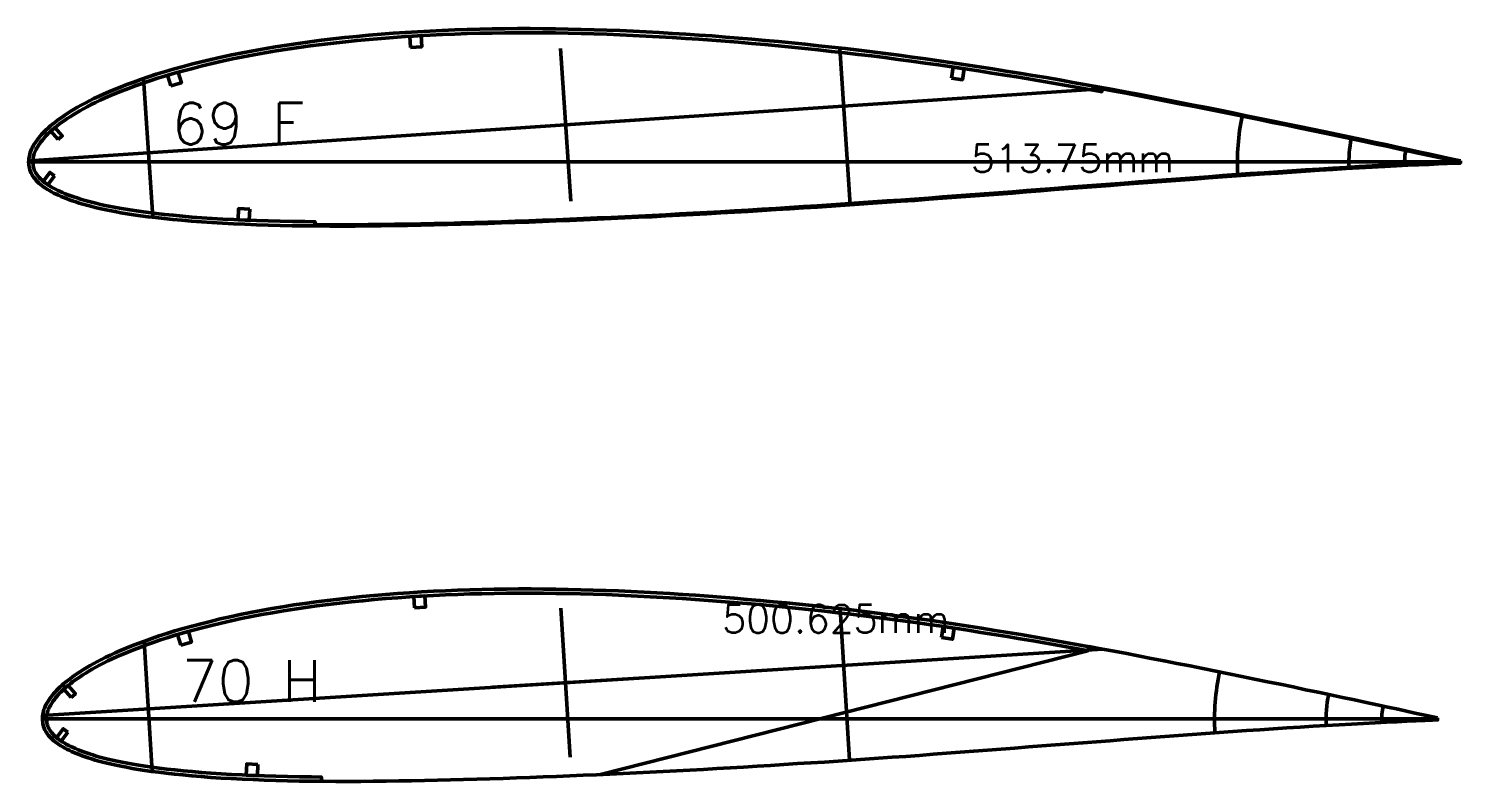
# Model space of a CAD drawing. Header units: metres. Extents: x -405 to 675, y -15418 to 133.
# Drawn here: x -193 to 321, y -13822 to -13552 of the extents above; entities that cross this region are included whole.
import ezdxf
from ezdxf.enums import TextEntityAlignment as Align

# ---------------------------------------------------------------- set-up
doc = ezdxf.new("R2010")
doc.units = ezdxf.units.M
for name, color, linetype, lineweight in [('FoilLayer', 7, 'Continuous', 50), ('RefFoilLayer', 7, 'Continuous', 50), ('StringerLayer', 7, 'Continuous', 50), ('SubLayer', 7, 'Continuous', 50), ('TextLayer', 7, 'Continuous', 50)]:
    doc.layers.add(name, color=color, linetype=linetype, lineweight=lineweight)
doc.styles.add('MSゴシック', font='romans')

msp = doc.modelspace()

# ---------------------------------------------------------------- linework, layer by layer
at = {"layer": 'FoilLayer'}
msp.add_line((187.47, -13775.5), (12.52, -13819.96), dxfattribs=at)
for points in [[(321, -13600.05), (319.23, -13599.67), (316.39, -13599.05), (313.32, -13598.38), (310.02, -13597.65), (306.49, -13596.9), (302.75, -13596.09), (298.81, -13595.23), (294.7, -13594.34), (290.45, -13593.43), (286.07, -13592.51), (281.6, -13591.59), (277.05, -13590.63), (272.44, -13589.65), (267.8, -13588.67), (263.11, -13587.68), (258.4, -13586.72), (253.67, -13585.77), (248.92, -13584.8), (244.17, -13583.81), (239.41, -13582.83), (234.64, -13581.86), (229.87, -13580.92), (225.08, -13580), (220.29, -13579.07), (215.51, -13578.11), (210.73, -13577.16), (205.95, -13576.23), (201.16, -13575.32), (196.36, -13574.45), (192.58, -13573.78), (192.4, -13574.81), (191.37, -13574.63), (186.57, -13573.77), (181.77, -13572.9), (176.98, -13572.04), (172.19, -13571.2), (167.4, -13570.38), (162.6, -13569.6), (157.79, -13568.84), (152.98, -13568.07), (148.19, -13567.3), (143.39, -13566.56), (138.6, -13565.83), (133.8, -13565.15), (128.99, -13564.48), (124.19, -13563.82), (119.39, -13563.16), (114.6, -13562.53), (109.81, -13561.92), (105.02, -13561.35), (100.23, -13560.8), (95.43, -13560.27), (90.64, -13559.74), (85.86, -13559.23), (81.09, -13558.74), (76.31, -13558.28), (71.54, -13557.84), (66.77, -13557.43), (62, -13557.02), (57.24, -13556.63), (52.49, -13556.26), (47.75, -13555.92), (43.01, -13555.61), (38.28, -13555.32), (33.56, -13555.04), (28.85, -13554.78), (24.15, -13554.55), (19.47, -13554.34), (14.81, -13554.15), (10.17, -13554), (5.56, -13553.87), (0.97, -13553.76), (-3.61, -13553.68), (-8.17, -13553.63), (-12.71, -13553.61), (-17.25, -13553.62), (-21.77, -13553.65), (-26.28, -13553.71), (-30.77, -13553.8), (-35.24, -13553.92), (-39.7, -13554.07), (-44.15, -13554.25), (-48.57, -13554.46), (-52.98, -13554.71), (-57.37, -13554.98), (-61.74, -13555.29), (-66.08, -13555.62), (-70.41, -13555.99), (-74.71, -13556.38), (-78.97, -13556.82), (-83.21, -13557.3), (-87.42, -13557.8), (-91.59, -13558.32), (-95.72, -13558.88), (-99.81, -13559.49), (-103.85, -13560.14), (-107.85, -13560.82), (-111.79, -13561.52), (-115.66, -13562.23), (-119.46, -13562.99), (-123.17, -13563.79), (-126.8, -13564.63), (-130.35, -13565.5), (-133.79, -13566.38), (-137.13, -13567.25), (-140.35, -13568.13), (-143.43, -13569.02), (-146.38, -13569.93), (-149.2, -13570.85), (-151.88, -13571.77), (-154.42, -13572.69), (-156.83, -13573.59), (-159.11, -13574.48), (-161.26, -13575.34), (-163.27, -13576.18), (-165.17, -13576.99), (-166.94, -13577.8), (-168.61, -13578.6), (-170.17, -13579.38), (-171.64, -13580.15), (-173.02, -13580.91), (-174.32, -13581.64), (-175.54, -13582.37), (-176.7, -13583.07), (-177.78, -13583.76), (-178.81, -13584.43), (-179.78, -13585.08), (-180.69, -13585.72), (-181.55, -13586.35), (-182.36, -13586.98), (-183.13, -13587.58), (-183.85, -13588.19), (-184.52, -13588.77), (-185.16, -13589.37), (-185.77, -13589.95), (-186.33, -13590.53), (-186.86, -13591.1), (-187.36, -13591.67), (-187.82, -13592.23), (-188.25, -13592.78), (-188.65, -13593.34), (-189.02, -13593.88), (-189.37, -13594.42), (-189.69, -13594.97), (-189.98, -13595.51), (-190.24, -13596.03), (-190.47, -13596.52), (-190.65, -13596.99), (-190.8, -13597.48), (-190.91, -13597.99), (-191, -13598.52), (-191.08, -13599.07), (-191.13, -13599.5), (-191.16, -13600), (-191.11, -13600.39), (-191.06, -13600.91), (-190.99, -13601.4), (-190.91, -13601.88), (-190.8, -13602.34), (-190.65, -13602.8), (-190.45, -13603.27), (-190.22, -13603.72), (-189.93, -13604.18), (-189.6, -13604.64), (-189.23, -13605.11), (-188.83, -13605.56), (-188.41, -13606.01), (-187.95, -13606.46), (-187.45, -13606.9), (-186.92, -13607.33), (-186.36, -13607.76), (-185.76, -13608.17), (-185.11, -13608.58), (-184.44, -13608.99), (-183.72, -13609.4), (-182.96, -13609.8), (-182.16, -13610.19), (-181.33, -13610.59), (-180.45, -13610.99), (-179.53, -13611.38), (-178.55, -13611.77), (-177.52, -13612.15), (-176.43, -13612.54), (-175.28, -13612.92), (-174.07, -13613.31), (-172.79, -13613.7), (-171.44, -13614.08), (-170.01, -13614.47), (-168.49, -13614.85), (-166.87, -13615.22), (-165.15, -13615.59), (-163.31, -13615.97), (-161.37, -13616.35), (-159.31, -13616.73), (-157.11, -13617.1), (-154.77, -13617.47), (-152.28, -13617.83), (-149.65, -13618.17), (-146.85, -13618.5), (-143.88, -13618.81), (-140.76, -13619.13), (-137.49, -13619.45), (-134.08, -13619.76), (-130.52, -13620.03), (-126.83, -13620.27), (-123.01, -13620.48), (-119.06, -13620.67), (-115.01, -13620.85), (-110.88, -13621.04), (-106.67, -13621.19), (-102.38, -13621.3), (-98.02, -13621.38), (-93.6, -13621.42), (-89.89, -13621.45), (-89.9, -13622.5), (-89.13, -13622.51), (-84.6, -13622.55), (-80.04, -13622.56), (-75.43, -13622.55), (-70.79, -13622.51), (-66.12, -13622.45), (-61.41, -13622.39), (-56.68, -13622.32), (-51.93, -13622.25), (-47.16, -13622.15), (-42.36, -13622.04), (-37.54, -13621.9), (-32.7, -13621.76), (-27.85, -13621.6), (-22.98, -13621.45), (-18.1, -13621.28), (-13.2, -13621.11), (-8.3, -13620.93), (-3.38, -13620.73), (1.55, -13620.53), (6.48, -13620.32), (11.4, -13620.1), (16.32, -13619.88), (21.24, -13619.65), (26.14, -13619.42), (31.05, -13619.19), (35.96, -13618.94), (40.87, -13618.67), (45.8, -13618.4), (50.73, -13618.12), (55.66, -13617.85), (60.6, -13617.58), (65.54, -13617.3), (70.49, -13616.99), (75.45, -13616.67), (80.41, -13616.35), (85.38, -13616.04), (90.35, -13615.74), (95.33, -13615.43), (100.3, -13615.08), (105.29, -13614.71), (110.28, -13614.35), (115.27, -13614), (120.27, -13613.67), (125.27, -13613.33), (130.27, -13612.96), (135.28, -13612.56), (140.29, -13612.17), (145.3, -13611.79), (150.31, -13611.43), (155.33, -13611.07), (160.35, -13610.69), (165.37, -13610.28), (170.39, -13609.87), (175.41, -13609.48), (180.44, -13609.1), (185.46, -13608.73), (190.49, -13608.36), (195.51, -13607.97), (200.54, -13607.56), (205.57, -13607.17), (210.59, -13606.79), (215.62, -13606.41), (220.65, -13606.05), (225.67, -13605.68), (230.69, -13605.29), (235.7, -13604.9), (240.71, -13604.53), (245.72, -13604.18), (250.71, -13603.85), (255.69, -13603.51), (260.65, -13603.18), (265.58, -13602.85), (270.47, -13602.54), (275.32, -13602.23), (280.11, -13601.94), (284.81, -13601.68), (289.41, -13601.43), (293.87, -13601.19), (298.17, -13600.95), (302.28, -13600.75), (306.17, -13600.57), (309.82, -13600.4), (313.23, -13600.25), (316.38, -13600.12), (319.28, -13600.01), (321.08, -13599.95)], [(312.89, -13799.62), (311.17, -13799.25), (308.4, -13798.65), (305.41, -13797.99), (302.19, -13797.29), (298.75, -13796.55), (295.11, -13795.76), (291.27, -13794.92), (287.27, -13794.05), (283.12, -13793.16), (278.85, -13792.27), (274.49, -13791.37), (270.06, -13790.44), (265.57, -13789.49), (261.04, -13788.53), (256.48, -13787.57), (251.89, -13786.63), (247.28, -13785.7), (242.65, -13784.76), (238.02, -13783.8), (233.38, -13782.84), (228.74, -13781.9), (224.08, -13780.98), (219.41, -13780.08), (214.75, -13779.17), (210.09, -13778.24), (205.43, -13777.31), (200.77, -13776.4), (196.1, -13775.52), (191.42, -13774.67), (187.73, -13774.02), (187.47, -13775.5), (186.47, -13775.32), (181.79, -13774.48), (177.12, -13773.63), (172.45, -13772.79), (167.79, -13771.97), (163.12, -13771.18), (158.44, -13770.42), (153.75, -13769.67), (149.07, -13768.93), (144.4, -13768.18), (139.72, -13767.45), (135.05, -13766.74), (130.37, -13766.08), (125.69, -13765.42), (121.01, -13764.78), (116.34, -13764.14), (111.67, -13763.52), (107, -13762.93), (102.33, -13762.37), (97.66, -13761.84), (92.99, -13761.32), (88.32, -13760.81), (83.67, -13760.3), (79.01, -13759.83), (74.36, -13759.38), (69.71, -13758.96), (65.06, -13758.55), (60.41, -13758.16), (55.78, -13757.78), (51.15, -13757.42), (46.53, -13757.08), (41.91, -13756.78), (37.3, -13756.5), (32.7, -13756.23), (28.11, -13755.98), (23.53, -13755.75), (18.97, -13755.54), (14.43, -13755.36), (9.91, -13755.21), (5.42, -13755.08), (0.94, -13754.98), (-3.52, -13754.9), (-7.96, -13754.85), (-12.39, -13754.83), (-16.81, -13754.84), (-21.21, -13754.88), (-25.6, -13754.93), (-29.98, -13755.02), (-34.34, -13755.13), (-38.69, -13755.28), (-43.02, -13755.46), (-47.33, -13755.67), (-51.63, -13755.9), (-55.9, -13756.17), (-60.16, -13756.47), (-64.39, -13756.79), (-68.61, -13757.15), (-72.79, -13757.54), (-76.95, -13757.96), (-81.08, -13758.43), (-85.18, -13758.91), (-89.25, -13759.43), (-93.27, -13759.97), (-97.25, -13760.56), (-101.19, -13761.2), (-105.09, -13761.86), (-108.93, -13762.54), (-112.7, -13763.24), (-116.4, -13763.97), (-120.02, -13764.75), (-123.56, -13765.57), (-127.01, -13766.41), (-130.37, -13767.27), (-133.62, -13768.13), (-136.75, -13768.98), (-139.76, -13769.85), (-142.63, -13770.73), (-145.38, -13771.63), (-147.99, -13772.53), (-150.46, -13773.42), (-152.81, -13774.3), (-155.03, -13775.16), (-157.12, -13776), (-159.09, -13776.82), (-160.93, -13777.62), (-162.66, -13778.4), (-164.28, -13779.18), (-165.8, -13779.94), (-167.24, -13780.69), (-168.58, -13781.43), (-169.84, -13782.15), (-171.04, -13782.85), (-172.16, -13783.54), (-173.22, -13784.2), (-174.22, -13784.86), (-175.16, -13785.49), (-176.05, -13786.12), (-176.89, -13786.73), (-177.68, -13787.34), (-178.42, -13787.93), (-179.13, -13788.52), (-179.78, -13789.09), (-180.41, -13789.67), (-180.99, -13790.24), (-181.54, -13790.8), (-182.06, -13791.35), (-182.54, -13791.91), (-182.99, -13792.45), (-183.41, -13792.99), (-183.8, -13793.53), (-184.16, -13794.06), (-184.5, -13794.59), (-184.81, -13795.11), (-185.09, -13795.64), (-185.35, -13796.14), (-185.57, -13796.62), (-185.75, -13797.08), (-185.89, -13797.55), (-186, -13798.05), (-186.09, -13798.56), (-186.16, -13799.09), (-186.21, -13799.51), (-186.23, -13800), (-186.19, -13800.38), (-186.14, -13800.88), (-186.08, -13801.36), (-186, -13801.82), (-185.89, -13802.27), (-185.74, -13802.71), (-185.55, -13803.16), (-185.33, -13803.6), (-185.05, -13804.05), (-184.73, -13804.5), (-184.37, -13804.95), (-183.98, -13805.4), (-183.57, -13805.83), (-183.12, -13806.27), (-182.64, -13806.69), (-182.12, -13807.11), (-181.58, -13807.53), (-180.99, -13807.93), (-180.37, -13808.33), (-179.71, -13808.73), (-179.01, -13809.12), (-178.27, -13809.51), (-177.49, -13809.9), (-176.68, -13810.29), (-175.83, -13810.67), (-174.93, -13811.05), (-173.98, -13811.43), (-172.97, -13811.8), (-171.91, -13812.18), (-170.79, -13812.56), (-169.61, -13812.93), (-168.37, -13813.31), (-167.05, -13813.69), (-165.65, -13814.06), (-164.18, -13814.43), (-162.6, -13814.79), (-160.92, -13815.16), (-159.13, -13815.52), (-157.24, -13815.9), (-155.23, -13816.26), (-153.09, -13816.63), (-150.81, -13816.99), (-148.39, -13817.34), (-145.82, -13817.67), (-143.09, -13817.99), (-140.2, -13818.29), (-137.16, -13818.6), (-133.98, -13818.92), (-130.65, -13819.21), (-127.19, -13819.48), (-123.59, -13819.71), (-119.86, -13819.92), (-116.02, -13820.1), (-112.07, -13820.28), (-108.05, -13820.46), (-103.94, -13820.61), (-99.76, -13820.72), (-95.52, -13820.79), (-91.21, -13820.84), (-87.6, -13820.87), (-87.61, -13822.37), (-86.85, -13822.37), (-82.44, -13822.41), (-77.99, -13822.43), (-73.5, -13822.41), (-68.98, -13822.37), (-64.42, -13822.32), (-59.84, -13822.25), (-55.23, -13822.19), (-50.6, -13822.12), (-45.94, -13822.02), (-41.26, -13821.91), (-36.57, -13821.78), (-31.85, -13821.64), (-27.13, -13821.49), (-22.38, -13821.34), (-17.62, -13821.18), (-12.85, -13821.01), (-8.07, -13820.83), (-3.27, -13820.64), (1.53, -13820.45), (6.33, -13820.24), (11.13, -13820.03), (15.93, -13819.81), (20.72, -13819.59), (25.5, -13819.37), (30.28, -13819.14), (35.06, -13818.89), (39.85, -13818.63), (44.65, -13818.36), (49.45, -13818.1), (54.26, -13817.83), (59.08, -13817.57), (63.9, -13817.29), (68.72, -13816.99), (73.55, -13816.68), (78.38, -13816.37), (83.22, -13816.06), (88.07, -13815.77), (92.92, -13815.47), (97.77, -13815.13), (102.63, -13814.77), (107.49, -13814.42), (112.36, -13814.08), (117.23, -13813.75), (122.1, -13813.43), (126.98, -13813.07), (131.86, -13812.68), (136.74, -13812.3), (141.62, -13811.93), (146.51, -13811.57), (151.4, -13811.22), (156.29, -13810.85), (161.18, -13810.45), (166.07, -13810.06), (170.96, -13809.67), (175.86, -13809.3), (180.76, -13808.94), (185.66, -13808.59), (190.55, -13808.21), (195.45, -13807.81), (200.35, -13807.42), (205.25, -13807.05), (210.14, -13806.68), (215.04, -13806.33), (219.94, -13805.97), (224.83, -13805.59), (229.71, -13805.21), (234.59, -13804.86), (239.47, -13804.51), (244.33, -13804.19), (249.18, -13803.86), (254.02, -13803.53), (258.82, -13803.21), (263.59, -13802.91), (268.32, -13802.61), (272.98, -13802.33), (277.56, -13802.08), (282.04, -13801.83), (286.39, -13801.59), (290.58, -13801.37), (294.58, -13801.17), (298.37, -13800.99), (301.93, -13800.83), (305.24, -13800.68), (308.31, -13800.55), (311.14, -13800.45), (312.89, -13800.38)]]:
    msp.add_lwpolyline(points, close=True, dxfattribs=at)
at = {"layer": 'RefFoilLayer'}
for points in [[(321.09, -13599.61), (319.32, -13599.23), (316.48, -13598.61), (313.42, -13597.94), (310.12, -13597.21), (306.59, -13596.46), (302.84, -13595.65), (298.91, -13594.79), (294.8, -13593.9), (290.54, -13592.98), (286.16, -13592.07), (281.69, -13591.15), (277.14, -13590.19), (272.54, -13589.21), (267.89, -13588.23), (263.2, -13587.24), (258.49, -13586.28), (253.76, -13585.33), (249.01, -13584.36), (244.26, -13583.37), (239.5, -13582.39), (234.73, -13581.42), (229.95, -13580.48), (225.17, -13579.56), (220.38, -13578.63), (215.6, -13577.67), (210.82, -13576.72), (206.03, -13575.78), (201.24, -13574.88), (196.44, -13574.01), (191.64, -13573.16), (186.84, -13572.3), (182.04, -13571.43), (177.24, -13570.56), (172.44, -13569.72), (167.64, -13568.9), (162.83, -13568.12), (158.03, -13567.36), (153.22, -13566.59), (148.42, -13565.82), (143.62, -13565.07), (138.81, -13564.35), (134, -13563.66), (129.2, -13562.99), (124.39, -13562.33), (119.59, -13561.68), (114.79, -13561.04), (109.99, -13560.43), (105.19, -13559.86), (100.39, -13559.31), (95.6, -13558.78), (90.8, -13558.25), (86.02, -13557.73), (81.23, -13557.24), (76.45, -13556.78), (71.67, -13556.35), (66.89, -13555.93), (62.12, -13555.53), (57.36, -13555.13), (52.6, -13554.76), (47.85, -13554.42), (43.11, -13554.11), (38.37, -13553.82), (33.64, -13553.54), (28.92, -13553.28), (24.21, -13553.05), (19.53, -13552.84), (14.86, -13552.65), (10.22, -13552.5), (5.6, -13552.37), (0.99, -13552.26), (-3.59, -13552.18), (-8.16, -13552.13), (-12.72, -13552.11), (-17.26, -13552.12), (-21.79, -13552.15), (-26.31, -13552.21), (-30.81, -13552.3), (-35.29, -13552.42), (-39.76, -13552.57), (-44.22, -13552.75), (-48.66, -13552.97), (-53.08, -13553.21), (-57.48, -13553.49), (-61.86, -13553.79), (-66.21, -13554.12), (-70.55, -13554.5), (-74.86, -13554.89), (-79.14, -13555.33), (-83.39, -13555.81), (-87.61, -13556.31), (-91.8, -13556.84), (-95.94, -13557.4), (-100.05, -13558.01), (-104.1, -13558.66), (-108.11, -13559.35), (-112.06, -13560.05), (-115.95, -13560.76), (-119.77, -13561.52), (-123.51, -13562.32), (-127.16, -13563.17), (-130.72, -13564.04), (-134.18, -13564.93), (-137.53, -13565.81), (-140.76, -13566.69), (-143.87, -13567.58), (-146.85, -13568.5), (-149.69, -13569.43), (-152.39, -13570.36), (-154.95, -13571.29), (-157.37, -13572.2), (-159.67, -13573.09), (-161.83, -13573.95), (-163.87, -13574.8), (-165.79, -13575.63), (-167.59, -13576.45), (-169.28, -13577.26), (-170.87, -13578.06), (-172.36, -13578.84), (-173.76, -13579.6), (-175.08, -13580.35), (-176.32, -13581.09), (-177.49, -13581.8), (-178.6, -13582.5), (-179.65, -13583.18), (-180.64, -13583.85), (-181.58, -13584.51), (-182.46, -13585.16), (-183.3, -13585.8), (-184.09, -13586.43), (-184.84, -13587.06), (-185.54, -13587.68), (-186.21, -13588.29), (-186.84, -13588.9), (-187.43, -13589.51), (-187.99, -13590.11), (-188.51, -13590.71), (-189.01, -13591.31), (-189.47, -13591.9), (-189.89, -13592.49), (-190.29, -13593.08), (-190.66, -13593.66), (-191, -13594.25), (-191.32, -13594.83), (-191.61, -13595.41), (-191.87, -13595.99), (-192.09, -13596.57), (-192.26, -13597.16), (-192.39, -13597.74), (-192.49, -13598.31), (-192.57, -13598.89), (-192.63, -13599.44), (-192.66, -13600), (-192.6, -13600.55), (-192.54, -13601.1), (-192.47, -13601.67), (-192.36, -13602.24), (-192.22, -13602.82), (-192.03, -13603.4), (-191.78, -13603.96), (-191.49, -13604.52), (-191.15, -13605.05), (-190.77, -13605.58), (-190.36, -13606.09), (-189.92, -13606.6), (-189.45, -13607.1), (-188.94, -13607.58), (-188.4, -13608.06), (-187.82, -13608.53), (-187.21, -13608.99), (-186.57, -13609.44), (-185.89, -13609.87), (-185.17, -13610.3), (-184.42, -13610.72), (-183.63, -13611.14), (-182.81, -13611.55), (-181.94, -13611.96), (-181.03, -13612.37), (-180.08, -13612.77), (-179.08, -13613.17), (-178.02, -13613.57), (-176.91, -13613.96), (-175.74, -13614.35), (-174.5, -13614.74), (-173.2, -13615.14), (-171.83, -13615.53), (-170.37, -13615.92), (-168.83, -13616.31), (-167.19, -13616.69), (-165.45, -13617.06), (-163.6, -13617.44), (-161.64, -13617.83), (-159.56, -13618.21), (-157.34, -13618.58), (-154.98, -13618.96), (-152.48, -13619.32), (-149.82, -13619.66), (-147.01, -13619.99), (-144.03, -13620.3), (-140.91, -13620.62), (-137.63, -13620.95), (-134.2, -13621.25), (-130.62, -13621.52), (-126.91, -13621.77), (-123.08, -13621.98), (-119.13, -13622.17), (-115.08, -13622.35), (-110.93, -13622.54), (-106.71, -13622.69), (-102.41, -13622.8), (-98.04, -13622.88), (-93.61, -13622.92), (-89.13, -13622.96), (-84.6, -13623), (-80.04, -13623.01), (-75.43, -13623), (-70.79, -13622.96), (-66.11, -13622.9), (-61.41, -13622.84), (-56.68, -13622.77), (-51.92, -13622.7), (-47.14, -13622.6), (-42.35, -13622.49), (-37.53, -13622.35), (-32.69, -13622.21), (-27.84, -13622.05), (-22.97, -13621.9), (-18.08, -13621.73), (-13.19, -13621.56), (-8.28, -13621.38), (-3.36, -13621.18), (1.57, -13620.98), (6.5, -13620.77), (11.42, -13620.55), (16.35, -13620.33), (21.26, -13620.1), (26.17, -13619.87), (31.07, -13619.64), (35.98, -13619.39), (40.9, -13619.12), (45.82, -13618.85), (50.75, -13618.57), (55.69, -13618.3), (60.63, -13618.03), (65.57, -13617.75), (70.52, -13617.44), (75.48, -13617.12), (80.44, -13616.79), (85.41, -13616.48), (90.38, -13616.18), (95.36, -13615.87), (100.34, -13615.53), (105.32, -13615.16), (110.31, -13614.8), (115.3, -13614.45), (120.3, -13614.12), (125.3, -13613.78), (130.31, -13613.41), (135.31, -13613.01), (140.32, -13612.62), (145.33, -13612.24), (150.35, -13611.88), (155.37, -13611.52), (160.38, -13611.14), (165.4, -13610.73), (170.42, -13610.32), (175.44, -13609.93), (180.47, -13609.54), (185.5, -13609.18), (190.52, -13608.81), (195.55, -13608.42), (200.57, -13608.01), (205.6, -13607.62), (210.63, -13607.23), (215.65, -13606.86), (220.68, -13606.5), (225.7, -13606.13), (230.72, -13605.73), (235.73, -13605.35), (240.74, -13604.98), (245.75, -13604.63), (250.74, -13604.3), (255.72, -13603.96), (260.67, -13603.63), (265.61, -13603.3), (270.5, -13602.98), (275.35, -13602.68), (280.14, -13602.39), (284.84, -13602.13), (289.43, -13601.88), (293.9, -13601.64), (298.2, -13601.4), (302.3, -13601.2), (306.19, -13601.02), (309.84, -13600.85), (313.24, -13600.7), (316.39, -13600.57), (319.29, -13600.46), (321.09, -13600.39)], [(312.89, -13799.62), (311.17, -13799.25), (308.4, -13798.65), (305.41, -13797.99), (302.19, -13797.29), (298.75, -13796.55), (295.11, -13795.76), (291.27, -13794.92), (287.27, -13794.05), (283.12, -13793.16), (278.85, -13792.27), (274.49, -13791.37), (270.06, -13790.44), (265.57, -13789.49), (261.04, -13788.53), (256.48, -13787.57), (251.89, -13786.63), (247.28, -13785.7), (242.65, -13784.76), (238.02, -13783.8), (233.38, -13782.84), (228.74, -13781.9), (224.08, -13780.98), (219.41, -13780.08), (214.75, -13779.17), (210.09, -13778.24), (205.43, -13777.31), (200.77, -13776.4), (196.1, -13775.52), (191.42, -13774.67), (186.74, -13773.84), (182.06, -13773), (177.39, -13772.16), (172.71, -13771.31), (168.04, -13770.49), (163.36, -13769.7), (158.67, -13768.94), (153.99, -13768.19), (149.31, -13767.44), (144.63, -13766.69), (139.95, -13765.96), (135.27, -13765.26), (130.58, -13764.59), (125.9, -13763.94), (121.22, -13763.29), (116.54, -13762.66), (111.86, -13762.03), (107.18, -13761.44), (102.5, -13760.88), (97.83, -13760.35), (93.15, -13759.83), (88.48, -13759.32), (83.82, -13758.81), (79.16, -13758.33), (74.49, -13757.89), (69.84, -13757.46), (65.18, -13757.06), (60.54, -13756.66), (55.89, -13756.28), (51.26, -13755.92), (46.63, -13755.59), (42.01, -13755.28), (37.39, -13755), (32.78, -13754.73), (28.18, -13754.48), (23.6, -13754.25), (19.03, -13754.04), (14.48, -13753.86), (9.96, -13753.71), (5.45, -13753.58), (0.97, -13753.48), (-3.5, -13753.4), (-7.95, -13753.35), (-12.39, -13753.33), (-16.82, -13753.34), (-21.23, -13753.38), (-25.63, -13753.43), (-30.02, -13753.52), (-34.39, -13753.63), (-38.75, -13753.78), (-43.09, -13753.96), (-47.41, -13754.17), (-51.72, -13754.4), (-56.01, -13754.67), (-60.27, -13754.97), (-64.52, -13755.3), (-68.74, -13755.66), (-72.94, -13756.04), (-77.12, -13756.47), (-81.26, -13756.94), (-85.37, -13757.43), (-89.45, -13757.94), (-93.49, -13758.49), (-97.49, -13759.08), (-101.44, -13759.72), (-105.35, -13760.39), (-109.2, -13761.07), (-112.99, -13761.77), (-116.71, -13762.5), (-120.36, -13763.29), (-123.91, -13764.11), (-127.38, -13764.96), (-130.75, -13765.82), (-134.01, -13766.68), (-137.17, -13767.54), (-140.2, -13768.41), (-143.1, -13769.31), (-145.86, -13770.21), (-148.49, -13771.12), (-150.99, -13772.02), (-153.35, -13772.91), (-155.59, -13773.77), (-157.7, -13774.62), (-159.68, -13775.44), (-161.55, -13776.25), (-163.31, -13777.05), (-164.95, -13777.84), (-166.5, -13778.62), (-167.95, -13779.38), (-169.32, -13780.12), (-170.61, -13780.85), (-171.82, -13781.57), (-172.96, -13782.27), (-174.04, -13782.95), (-175.06, -13783.61), (-176.03, -13784.26), (-176.94, -13784.91), (-177.8, -13785.54), (-178.61, -13786.17), (-179.39, -13786.78), (-180.11, -13787.39), (-180.8, -13787.99), (-181.45, -13788.59), (-182.06, -13789.19), (-182.64, -13789.78), (-183.19, -13790.37), (-183.7, -13790.95), (-184.18, -13791.53), (-184.63, -13792.11), (-185.04, -13792.69), (-185.43, -13793.26), (-185.79, -13793.83), (-186.12, -13794.39), (-186.43, -13794.96), (-186.72, -13795.53), (-186.97, -13796.09), (-187.19, -13796.66), (-187.35, -13797.23), (-187.48, -13797.8), (-187.57, -13798.36), (-187.65, -13798.92), (-187.71, -13799.45), (-187.73, -13800), (-187.68, -13800.54), (-187.62, -13801.07), (-187.55, -13801.63), (-187.45, -13802.19), (-187.31, -13802.75), (-187.12, -13803.31), (-186.88, -13803.86), (-186.6, -13804.41), (-186.27, -13804.93), (-185.9, -13805.44), (-185.5, -13805.94), (-185.07, -13806.43), (-184.61, -13806.91), (-184.11, -13807.39), (-183.58, -13807.86), (-183.02, -13808.31), (-182.43, -13808.76), (-181.8, -13809.19), (-181.14, -13809.62), (-180.44, -13810.04), (-179.71, -13810.45), (-178.94, -13810.85), (-178.14, -13811.26), (-177.29, -13811.66), (-176.41, -13812.05), (-175.48, -13812.45), (-174.5, -13812.83), (-173.47, -13813.22), (-172.39, -13813.6), (-171.25, -13813.98), (-170.05, -13814.37), (-168.78, -13814.75), (-167.44, -13815.13), (-166.02, -13815.51), (-164.51, -13815.89), (-162.92, -13816.26), (-161.22, -13816.62), (-159.42, -13816.99), (-157.51, -13817.37), (-155.48, -13817.74), (-153.32, -13818.11), (-151.02, -13818.47), (-148.58, -13818.82), (-145.99, -13819.16), (-143.25, -13819.48), (-140.35, -13819.78), (-137.31, -13820.1), (-134.11, -13820.41), (-130.77, -13820.71), (-127.28, -13820.97), (-123.67, -13821.21), (-119.93, -13821.42), (-116.09, -13821.6), (-112.14, -13821.78), (-108.1, -13821.96), (-103.98, -13822.11), (-99.79, -13822.22), (-95.53, -13822.29), (-91.22, -13822.34), (-86.85, -13822.37), (-82.44, -13822.41), (-77.99, -13822.43), (-73.5, -13822.41), (-68.98, -13822.37), (-64.42, -13822.32), (-59.84, -13822.25), (-55.23, -13822.19), (-50.6, -13822.12), (-45.94, -13822.02), (-41.26, -13821.91), (-36.57, -13821.78), (-31.85, -13821.64), (-27.13, -13821.49), (-22.38, -13821.34), (-17.62, -13821.18), (-12.85, -13821.01), (-8.07, -13820.83), (-3.27, -13820.64), (1.53, -13820.45), (6.33, -13820.24), (11.13, -13820.03), (15.93, -13819.81), (20.72, -13819.59), (25.5, -13819.37), (30.28, -13819.14), (35.06, -13818.89), (39.85, -13818.63), (44.65, -13818.36), (49.45, -13818.1), (54.26, -13817.83), (59.08, -13817.57), (63.9, -13817.29), (68.72, -13816.99), (73.55, -13816.68), (78.38, -13816.37), (83.22, -13816.06), (88.07, -13815.77), (92.92, -13815.47), (97.77, -13815.13), (102.63, -13814.77), (107.49, -13814.42), (112.36, -13814.08), (117.23, -13813.75), (122.1, -13813.43), (126.98, -13813.07), (131.86, -13812.68), (136.74, -13812.3), (141.62, -13811.93), (146.51, -13811.57), (151.4, -13811.22), (156.29, -13810.85), (161.18, -13810.45), (166.07, -13810.06), (170.96, -13809.67), (175.86, -13809.3), (180.76, -13808.94), (185.66, -13808.59), (190.55, -13808.21), (195.45, -13807.81), (200.35, -13807.42), (205.25, -13807.05), (210.14, -13806.68), (215.04, -13806.33), (219.94, -13805.97), (224.83, -13805.59), (229.71, -13805.21), (234.59, -13804.86), (239.47, -13804.51), (244.33, -13804.19), (249.18, -13803.86), (254.02, -13803.53), (258.82, -13803.21), (263.59, -13802.91), (268.32, -13802.61), (272.98, -13802.33), (277.56, -13802.08), (282.04, -13801.83), (286.39, -13801.59), (290.58, -13801.37), (294.58, -13801.17), (298.37, -13800.99), (301.93, -13800.83), (305.24, -13800.68), (308.31, -13800.55), (311.14, -13800.45), (312.89, -13800.38)]]:
    msp.add_lwpolyline(points, close=True, dxfattribs=at)
at = {"layer": 'StringerLayer'}
for points in [[(-55.6, -13558.88), (-51.6, -13558.63), (-51.85, -13554.64), (-55.85, -13554.89), (-55.6, -13558.88)], [(-141.68, -13572.68), (-137.83, -13571.57), (-138.94, -13567.72), (-142.79, -13568.83), (-141.68, -13572.68)], [(138.49, -13569.86), (142.44, -13570.46), (143.04, -13566.5), (139.08, -13565.91), (138.49, -13569.86)], [(-182.09, -13591.96), (-180.58, -13590.65), (-183.21, -13587.63), (-184.72, -13588.95), (-182.09, -13591.96)], [(-183.41, -13604.97), (-185.01, -13603.76), (-187.42, -13606.96), (-185.82, -13608.16), (-183.41, -13604.97)], [(-113.34, -13616.93), (-117.34, -13616.74), (-117.52, -13620.74), (-113.53, -13620.92), (-113.34, -13616.93)], [(-54.22, -13760.07), (-50.22, -13759.82), (-50.48, -13755.83), (-54.47, -13756.08), (-54.22, -13760.07)], [(134.88, -13770.76), (138.83, -13771.36), (139.43, -13767.4), (135.47, -13766.81), (134.88, -13770.76)], [(-138.07, -13773.52), (-134.22, -13772.41), (-135.33, -13768.57), (-139.18, -13769.68), (-138.07, -13773.52)], [(-177.36, -13792.29), (-175.86, -13790.97), (-178.49, -13787.96), (-179.99, -13789.28), (-177.36, -13792.29)], [(-178.62, -13804.74), (-180.22, -13803.54), (-182.62, -13806.73), (-181.03, -13807.94), (-178.62, -13804.74)], [(-110.39, -13816.36), (-114.38, -13816.17), (-114.57, -13820.17), (-110.57, -13820.35), (-110.39, -13816.36)]]:
    msp.add_lwpolyline(points, dxfattribs=at)
at = {"layer": 'SubLayer'}
for p, q in [((-1.85, -13559.22), (1.85, -13614.07)), ((98.37, -13559.09), (102.16, -13615.4)), ((-151.46, -13570.04), (-148.1, -13619.86)), ((193.97, -13573.57), (-192.64, -13599.63)), ((-26.84, -13588.45), (26.84, -13584.84)), ((-192.66, -13600), (321.09, -13600)), ((-1.68, -13760.19), (1.68, -13813.78)), ((98.53, -13760.43), (101.94, -13814.83)), ((-151.23, -13772.11), (-148.3, -13818.86)), ((192.75, -13774.91), (-187.63, -13798.74)), ((-26.21, -13788.63), (26.21, -13785.34)), ((-187.73, -13800), (312.89, -13800))]:
    msp.add_line(p, q, dxfattribs=at)
for centre, radius, start, end in [((321.09, -13600), 80, 168.1203, -176.7764), ((321.09, -13600), 40, 167.9701, -177.3002), ((321.09, -13600), 20, 167.952, -177.6866), ((312.89, -13800), 80, 167.812, -176.4389), ((312.89, -13800), 40, 167.3478, -176.6602), ((312.89, -13800), 20, 166.6893, -176.4162)]:
    msp.add_arc(centre, radius, start, end, dxfattribs=at)

# ---------------------------------------------------------------- texts
at = {"layer": 'TextLayer', "style": 'MSゴシック'}
for s, p in [('69 F', (-141.28, -13593.71)), ('70 H', (-137.67, -13793.87))]:
    msp.add_text(s, height=15, dxfattribs=at).set_placement(p)
for s, p in [('513.75mm', (218.34, -13606.67)), ('500.625mm', (137.67, -13772.04))]:
    msp.add_text(s, height=10, dxfattribs=at).set_placement(p, align=Align.BOTTOM_RIGHT)

doc.saveas('drawing.dxf')
